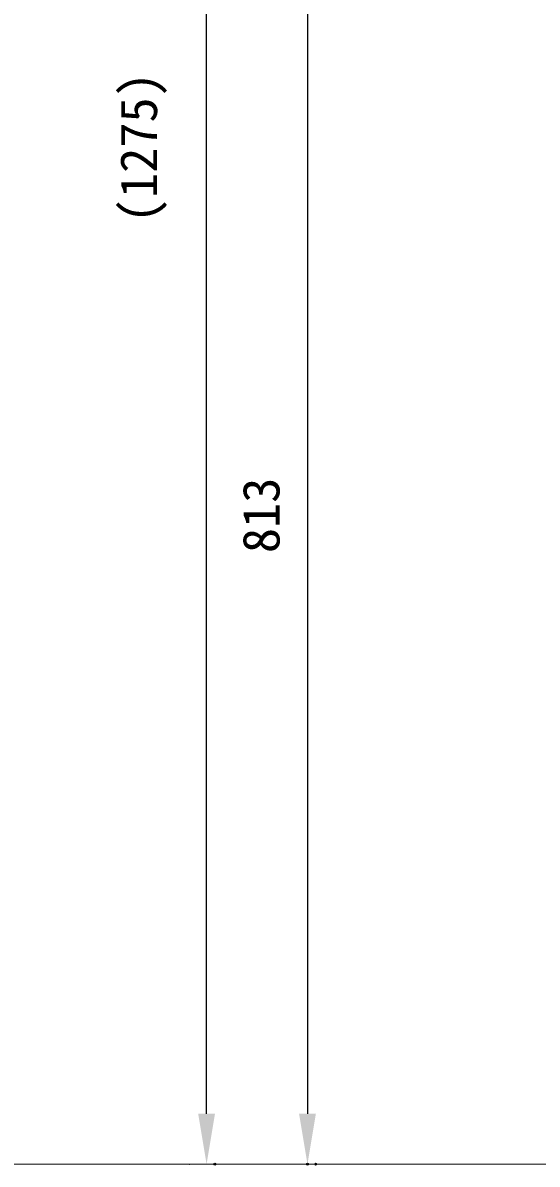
# Model space of a CAD drawing. Units: millimetres, scale not verified. Extents: x -203 to 203, y -143 to 208.
# Drawn here: x -1.9 to 28.7, y -99 to -31.1 of the extents above; entities that cross this region are included whole.
import ezdxf
from ezdxf.enums import TextEntityAlignment as Align

# ---------------------------------------------------------------- set-up
doc = ezdxf.new("R2010")
doc.units = ezdxf.units.MM
doc.header["$LTSCALE"] = 0.5
doc.header["$PDMODE"] = 32
doc.header["$PDSIZE"] = 0.1
doc.layers.add('0-1_DIMENSION_LINES$02_DIMENSI', color=1, linetype='Continuous', lineweight=25)
doc.layers.add('0-5_DIMENSION_LINES$03_LINES', color=7, linetype='Continuous', lineweight=18)
doc.layers.add('0-4_DEFPOINTS', color=7, linetype='Continuous')
doc.styles.add('ＭＳ ゴシック', font='')
doc.styles.get('ＭＳ ゴシック').set_extended_font_data('MS Gothic')

# ---------------------------------------------------------------- blocks, each defined once
blk = doc.blocks.new('D32')
at = {"layer": '0-1_DIMENSION_LINES$02_DIMENSI', "color": 7}
for p, q in [((3698, 1788), (3698, 2030.8)), ((3695.969, 1782), (3696, 1782))]:
    blk.add_line(p, q, dxfattribs=at)
blk.add_solid([(3697, 1788), (3699, 1788), (3698, 1782)], dxfattribs=at)
at = {"layer": '0-4_DEFPOINTS'}
blk.add_point((3698.969, 1782), dxfattribs=at)
at = {"layer": '0-1_DIMENSION_LINES$02_DIMENSI', "color": 7, "style": 'ＭＳ ゴシック'}
blk.add_text('(1275)', height=4.399, rotation=90, dxfattribs=at).set_placement((3693.429, 1893.971), align=Align.BOTTOM_LEFT)
blk = doc.blocks.new('D33')
at = {"layer": '0-1_DIMENSION_LINES$02_DIMENSI', "color": 7}
for p, q in [((3710, 1938.568), (3710, 1788)), ((3707.969, 1782), (3708, 1782))]:
    blk.add_line(p, q, dxfattribs=at)
blk.add_solid([(3709, 1788), (3711, 1788), (3710, 1782)], dxfattribs=at)
at = {"layer": '0-4_DEFPOINTS'}
for p in [(3710, 1782), (3710.969, 1782)]:
    blk.add_point(p, dxfattribs=at)
at = {"layer": '0-1_DIMENSION_LINES$02_DIMENSI', "color": 7, "style": 'ＭＳ ゴシック'}
blk.add_text('813', height=4.399, rotation=90, dxfattribs=at).set_placement((3708, 1854.712), align=Align.BOTTOM_LEFT)

msp = doc.modelspace()

# ---------------------------------------------------------------- linework, layer by layer
at = {"layer": '0-5_DIMENSION_LINES$03_LINES'}
msp.add_line((-60.599, -99), (111, -99), dxfattribs=at)

# ---------------------------------------------------------------- block references
at = {"layer": '0-1_DIMENSION_LINES$02_DIMENSI', "xscale": 0.5, "yscale": 0.5}
for name in ['D32', 'D33']:
    msp.add_blockref(name, (-1840, -990), dxfattribs=at)

doc.saveas('drawing.dxf')
